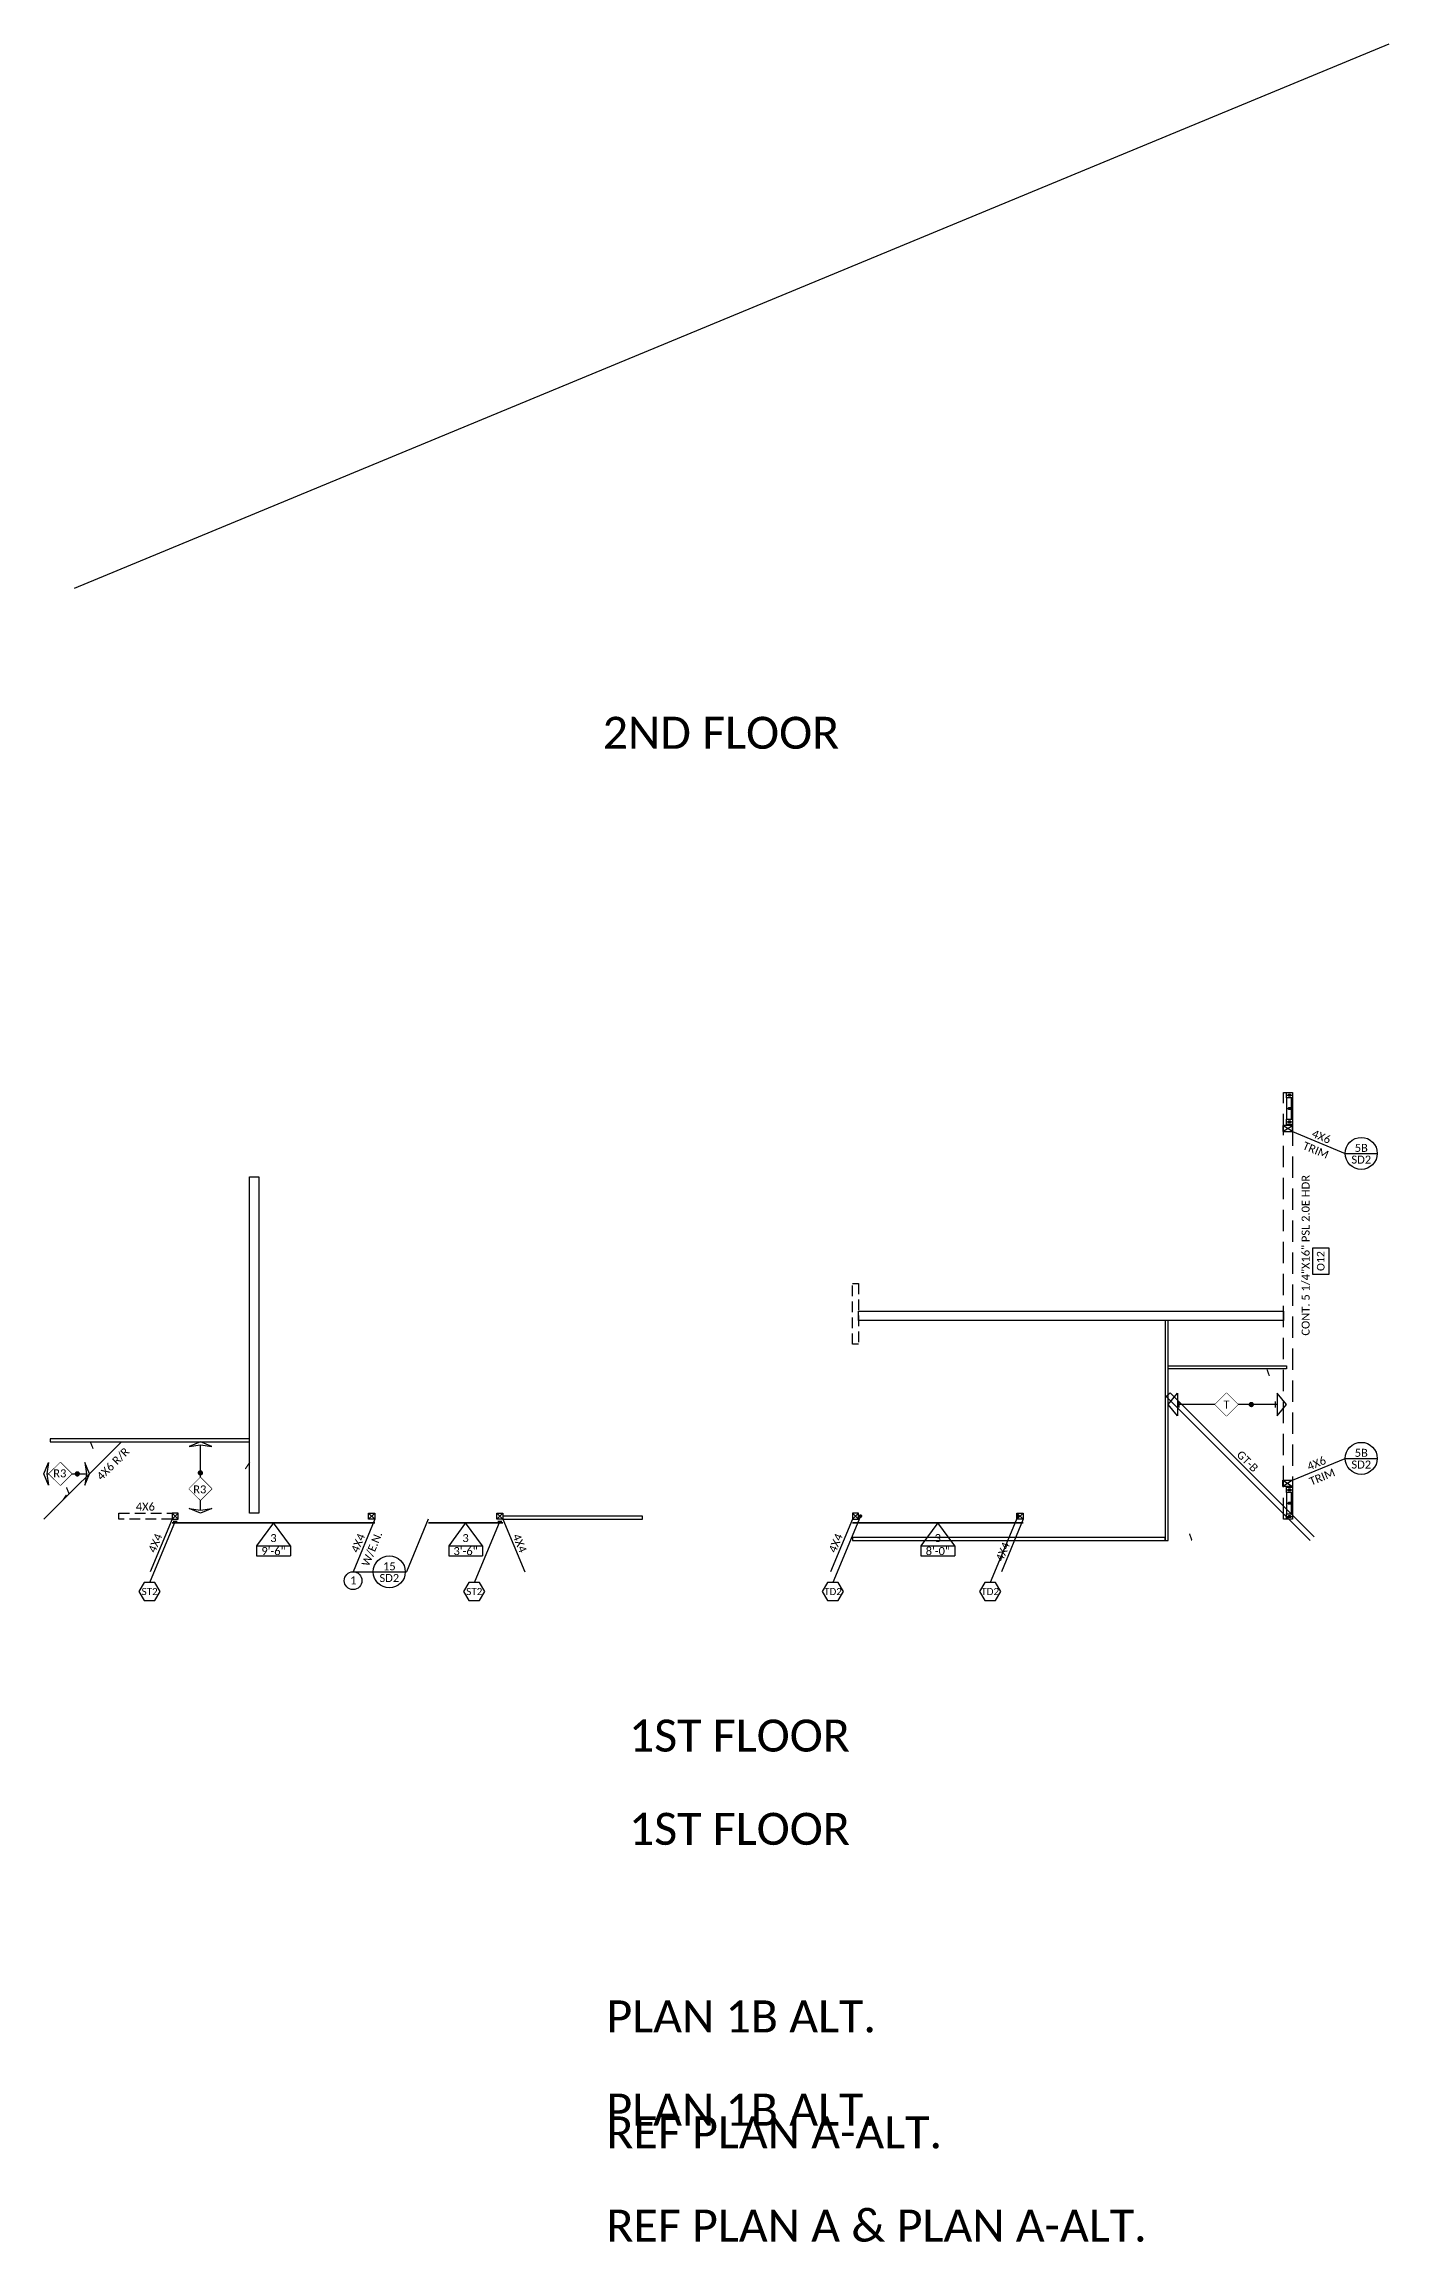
# Model space of a CAD drawing. Header units: inches. Extents: x -4772 to 8114, y -459 to 2752.
# Drawn here: x 5441 to 6197, y 1503 to 2739 of the extents above; entities that cross this region are included whole.
import ezdxf
from ezdxf.enums import TextEntityAlignment as Align

# ---------------------------------------------------------------- set-up
doc = ezdxf.new("R2010")
doc.units = ezdxf.units.IN
doc.header["$LTSCALE"] = 24
doc.header["$MEASUREMENT"] = 0
doc.set_wipeout_variables(frame=1)
for name, pattern in [('DASHDOT2', [12.7, 6.35, -3.175, 0, -3.175]), ('DASHED', [0.75, 0.5, -0.25]), ('DASHED2', [0.375, 0.25, -0.125])]:
    doc.linetypes.add(name, pattern=pattern)
for name, color, linetype in [('FNDN_TEXT', 2, 'Continuous'), ('FRAME_BEAM', 5, 'Continuous'), ('FRAME_DROP', 5, 'DASHED'), ('FRAME_HDR', 70, 'Continuous'), ('FRAME_POST', 4, 'Continuous'), ('FRAME_SWALL', 3, 'SWALL'), ('FRAME_SWTXT', 2, 'Continuous'), ('FRAME_TEXT', 2, 'Continuous')]:
    doc.layers.add(name, color=color, linetype=linetype)
doc.styles.add('ARC-TEXT', font='CALIBRI.TTF', dxfattribs={"height": 4.5})
doc.linetypes.add('SWALL', pattern='A,0.25,0.25,["//",ARC-TEXT,S=0.015,R=0,X=0.01,Y=0.01],0.25', length=0.75)

# ---------------------------------------------------------------- blocks, each defined once
blk = doc.blocks.new('*U218')
at = {"color": 1}
blk.add_lwpolyline([(2.3, 3.4, 0.687, 0.687, 0), (0, 0, 0, 0, 0), (105.2, 21.4, 0.687, 0.687, 0), (102.9, 18, 0.687, 0.687, 0)], format="xyseb", dxfattribs=at)
blk = doc.blocks.new('*U135')
at = {"color": 1}
blk.add_lwpolyline([(-1.4, 3.9, 0.688, 0.688, 0), (0, 0, 0, 0, 0), (42.1, 96.5, 0.688, 0.688, 0), (43.5, 92.6, 0.688, 0.688, 0)], format="xyseb", dxfattribs=at)
blk = doc.blocks.new('*U136')
for p, q in [((6.1, -1.7), (6.1, 1.7)), ((60.4, -1.7), (60.4, 1.7)), ((61.3, 0), (5.2, 0))]:
    blk.add_line(p, q)
for points in [[(5.2, -6.4), (0, 0), (5.2, 6.4)], [(26.4, 0), (32.8, -6.4), (39.2, 0), (32.8, 6.4)], [(61.3, -6.4), (66.5, 0), (61.3, 6.4)]]:
    blk.add_lwpolyline(points, close=True)
at = {"style": 'ARC-TEXT', "width": 1.00018}
blk.add_attdef('FRM', text='', height=4.5, dxfattribs=at).set_placement((32.8, 0), align=Align.MIDDLE_CENTER)
blk.add_wipeout([(39.2, 0), (32.8, 6.4), (26.4, 0), (32.8, -6.4)])
at = {"color": 1, "const_width": 1.5}
blk.add_lwpolyline([(47.5, 0, 1), (46, 0, 1)], format="xyb", close=True, dxfattribs=at)
blk = doc.blocks.new('TEC_BM')
blk.add_lwpolyline([(-7.5, 4.5), (7.5, 4.5), (7.5, -4.5), (-7.5, -4.5), (-7.5, 4.5)])
at = {"style": 'ARC-TEXT', "width": 1.00018}
blk.add_attdef('BM', text='', height=4.27, dxfattribs=at).set_placement((0, 0), align=Align.MIDDLE_CENTER)
blk = doc.blocks.new('*U185')
for p, q in [((0, 5.5), (0, 0)), ((3.5, 5.5), (0, 5.5)), ((0, 0), (3.5, 0)), ((3.5, 0), (3.5, 5.5))]:
    blk.add_line(p, q)
at = {"color": 1}
for p, q in [((0, 5.5), (3.5, 0)), ((0, 0), (3.5, 5.5))]:
    blk.add_line(p, q, dxfattribs=at)
blk = doc.blocks.new('TEC_DET')
blk.add_line((-9, 0), (9, 0))
blk.add_circle((0, 0), 9)
at = {"style": 'ARC-TEXT'}
for tag, p in [('NUM', (0, 3.1)), ('SHT', (0, -3.5))]:
    blk.add_attdef(tag, text='', height=4.5, dxfattribs=at).set_placement(p, align=Align.MIDDLE_CENTER)
blk = doc.blocks.new('*U186')
for p, q in [((-3.5, 0), (-3.5, 5.5)), ((-3.5, 5.5), (0, 5.5)), ((0, 0), (-3.5, 0)), ((0, 5.5), (0, 0))]:
    blk.add_line(p, q)
at = {"color": 1}
for p, q in [((0, 5.5), (-3.5, 0)), ((0, 0), (-3.5, 5.5))]:
    blk.add_line(p, q, dxfattribs=at)
blk = doc.blocks.new('*U208')
for p, q in [((0, 3.5), (0, 0)), ((3.5, 3.5), (0, 3.5)), ((0, 0), (3.5, 0)), ((3.5, 0), (3.5, 3.5))]:
    blk.add_line(p, q)
at = {"color": 1}
for p, q in [((0, 3.5), (3.5, 0)), ((0, 0), (3.5, 3.5))]:
    blk.add_line(p, q, dxfattribs=at)
blk = doc.blocks.new('*U207')
for p, q in [((-3.5, 0), (-3.5, 3.5)), ((-3.5, 3.5), (0, 3.5)), ((0, 0), (-3.5, 0)), ((0, 3.5), (0, 0))]:
    blk.add_line(p, q)
at = {"color": 1}
for p, q in [((0, 3.5), (-3.5, 0)), ((0, 0), (-3.5, 3.5))]:
    blk.add_line(p, q, dxfattribs=at)
blk = doc.blocks.new('*U115')
for p, q in [((13, 9.5), (18.6, 9.5)), ((18.6, -9.5), (18.6, 9.5)), ((13, -9.5), (18.6, -9.5))]:
    blk.add_line(p, q)
at = {"flags": 128}
blk.add_lwpolyline([(13, -9.5), (13, 9.5), (0, 0)], close=True, dxfattribs=at)
at = {"style": 'ARC-TEXT'}
for tag, p in [('NUM', (8.6, 0)), ('LENGTH', (15.9, 0)), ('REF', (21.8, 0))]:
    blk.add_attdef(tag, text='', height=4.5, rotation=90, dxfattribs=at).set_placement(p, align=Align.MIDDLE_CENTER)
blk = doc.blocks.new('*U203')
for p, q in [((0, 3.5), (0, 0)), ((3.5, 3.5), (0, 3.5)), ((0, 0), (3.5, 0)), ((3.5, 0), (3.5, 3.5))]:
    blk.add_line(p, q)
at = {"color": 1}
for p, q in [((0, 3.5), (3.5, 0)), ((0, 0), (3.5, 3.5))]:
    blk.add_line(p, q, dxfattribs=at)
blk = doc.blocks.new('*U124')
for p, q in [((0, -1.2), (0, 1.2)), ((0, 0), (34.7, -14.4))]:
    blk.add_line(p, q)
blk = doc.blocks.new('TEC_HD_F')
blk.add_lwpolyline([(-3, -5), (3, -5), (6, 0), (3, 5), (-3, 5), (-6, 0), (-3, -5)])
at = {"style": 'ARC-TEXT'}
blk.add_attdef('HD', text='', height=4, dxfattribs=at).set_placement((0, 0), align=Align.MIDDLE_CENTER)
blk = doc.blocks.new('*U204')
for p, q in [((-3.5, 0), (-3.5, 3.5)), ((-3.5, 3.5), (0, 3.5)), ((0, 0), (-3.5, 0)), ((0, 3.5), (0, 0))]:
    blk.add_line(p, q)
at = {"color": 1}
for p, q in [((0, 3.5), (-3.5, 0)), ((0, 0), (-3.5, 3.5))]:
    blk.add_line(p, q, dxfattribs=at)
blk = doc.blocks.new('*U123')
for p, q in [((-3.5, 0), (-3.5, 3.5)), ((-3.5, 3.5), (0, 3.5)), ((0, 0), (-3.5, 0)), ((0, 3.5), (0, 0))]:
    blk.add_line(p, q)
at = {"color": 1}
for p, q in [((0, 3.5), (-3.5, 0)), ((0, 0), (-3.5, 3.5))]:
    blk.add_line(p, q, dxfattribs=at)
blk = doc.blocks.new('TEC_KNOTE')
blk.add_circle((0, 0), 5)
at = {"style": 'ARC-TEXT', "width": 1.00018}
blk.add_attdef('NOTE', text='', height=4.5, dxfattribs=at).set_placement((0.1, 0.2), align=Align.MIDDLE_CENTER)
blk = doc.blocks.new('*U216')
blk.add_line((38.4, 0), (1.6, 0))
for points in [[(2.6, 6.4), (2.6, 6.4), (0, 0), (2.6, -6.4), (2.6, -6.4), (1.6, 0), (2.6, 6.4)], [(20, 0), (26.4, -6.4), (32.7, 0), (26.4, 6.4)]]:
    blk.add_lwpolyline(points, close=True)
at = {"style": 'ARC-TEXT', "width": 1.00018}
blk.add_attdef('FRM', text='', height=4.5, rotation=180, dxfattribs=at).set_placement((26.7, -0.3), align=Align.MIDDLE_CENTER)
blk.add_wipeout([(32.7, 0), (26.4, 6.4), (20, 0), (26.4, -6.4)])
at = {"color": 1, "const_width": 1.5}
blk.add_lwpolyline([(18.2, 0, 1), (16.7, 0, 1)], format="xyb", close=True, dxfattribs=at)
blk.add_lwpolyline([(37.4, 6.4), (37.4, 6.4), (40, 0), (37.4, -6.4), (37.4, -6.4), (38.4, 0), (37.4, 6.4)], close=True)
blk = doc.blocks.new('*U219')
blk.add_line((23.9, 0), (1.6, 0))
for points in [[(2.6, 6.4), (2.6, 6.4), (0, 0), (2.6, -6.4), (2.6, -6.4), (1.6, 0), (2.6, 6.4)], [(9.9, 0), (16.3, -6.4), (22.7, 0), (16.3, 6.4)]]:
    blk.add_lwpolyline(points, close=True)
at = {"style": 'ARC-TEXT', "width": 1.00018}
blk.add_attdef('FRM', text='', height=4.5, rotation=180, dxfattribs=at).set_placement((16.6, -0.3), align=Align.MIDDLE_CENTER)
blk.add_wipeout([(22.7, 0), (16.3, 6.4), (9.9, 0), (16.3, -6.4)])
at = {"color": 1, "const_width": 1.5}
blk.add_lwpolyline([(7.5, 0, 1), (6, 0, 1)], format="xyb", close=True, dxfattribs=at)
blk.add_lwpolyline([(22.9, 6.4), (22.9, 6.4), (25.5, 0), (22.9, -6.4), (22.9, -6.4), (23.9, 0), (22.9, 6.4)], close=True)
blk = doc.blocks.new('*U220')
at = {"color": 1}
blk.add_lwpolyline([(-1.5, 3.8, 0.688, 0.688, 0), (0, 0, 0, 0, 0), (11.9, 29.4, 0.688, 0.688, 0), (13.5, 25.5, 0.688, 0.688, 0)], format="xyseb", dxfattribs=at)
blk = doc.blocks.new('CORE_HD_F')
blk.add_lwpolyline([(-3, -5), (3, -5), (6, 0), (3, 5), (-3, 5), (-6, 0), (-3, -5)])
at = {"style": 'ARC-TEXT'}
blk.add_attdef('HD', text='', height=4, dxfattribs=at).set_placement((0, 0), align=Align.MIDDLE_CENTER)
blk = doc.blocks.new('CORE_HDTAG')
blk.add_line((0, 0), (40.5, 0))
at = {"const_width": 1}
blk.add_lwpolyline([(-0.5, 0, 1), (0.5, 0, 1)], format="xyb", close=True, dxfattribs=at)
blk = doc.blocks.new('*U132')
at = {"color": 3, "linetype": 'Continuous'}
for p, q in [((0, -3.5), (0, 0)), ((0, 0), (3, 0)), ((3, 0), (15, 0)), ((15, 0), (18, 0)), ((18, 0), (18, -3.5)), ((3, -3.5), (0, -3.5)), ((3, -0.8), (15, -0.8)), ((3, -3.5), (15, -3.5)), ((18, -3.5), (15, -3.5))]:
    blk.add_line(p, q, dxfattribs=at)
at = {"color": 3, "linetype": 'DASHED2', "ltscale": 3}
for p, q in [((3, 0), (3, -3.5)), ((15, -3.5), (15, 0))]:
    blk.add_line(p, q, dxfattribs=at)
at = {"color": 1, "linetype": 'DASHDOT2'}
for p, q in [((1.2, -1.7), (0.7, -1.7)), ((1.6, -1.7), (1.4, -1.7)), ((1.5, -1.4), (1.5, -0.4)), ((1.5, -1.9), (1.5, -1.6)), ((1.5, -3), (1.5, -2)), ((2.3, -1.7), (1.8, -1.7)), ((8.7, -1.7), (8.2, -1.7)), ((9.1, -1.7), (8.9, -1.7)), ((9, -1.4), (9, -0.4)), ((9, -1.9), (9, -1.6)), ((9, -3), (9, -2)), ((9.8, -1.7), (9.3, -1.7)), ((16.2, -1.7), (15.7, -1.7)), ((16.6, -1.7), (16.4, -1.7)), ((16.5, -1.4), (16.5, -0.4)), ((16.5, -1.9), (16.5, -1.6)), ((16.5, -3), (16.5, -2)), ((17.3, -1.7), (16.8, -1.7))]:
    blk.add_line(p, q, dxfattribs=at)
at = {"color": 1}
for p, q in [((1.1, -1.3), (1.1, -2.3)), ((1.9, -2.3), (1.9, -1.3)), ((8.6, -1.3), (8.6, -2.3)), ((9.4, -2.3), (9.4, -1.3)), ((16.1, -1.3), (16.1, -2.3)), ((16.9, -2.3), (16.9, -1.3))]:
    blk.add_line(p, q, dxfattribs=at)
for centre, start, end in [((1.5, -1.3), 0, 180), ((1.5, -2.3), 180, 0), ((9, -1.3), 0, 180), ((9, -2.3), 180, 0), ((16.5, -1.3), 0, 180), ((16.5, -2.3), 180, 0)]:
    blk.add_arc(centre, 0.383, start, end, dxfattribs=at)

msp = doc.modelspace()

# ---------------------------------------------------------------- linework, layer by layer
at = {"layer": 'FRAME_BEAM'}
for points in [[(5556.60746, 1912.81243), (5556.60746, 2101.81243), (5561.85746, 2101.81243), (5561.85746, 1912.81243), (5556.60746, 1912.81243)], [(5899.10746, 2026.31243), (6137.98246, 2026.31243), (6137.98246, 2021.06243), (5899.10746, 2021.06243), (5899.10746, 2026.31243)]]:
    msp.add_lwpolyline(points, dxfattribs=at)
at = {"layer": 'FRAME_DROP', "linetype": 'DASHED2'}
msp.add_lwpolyline([(5899.10746, 2041.81243), (5899.10746, 2007.81243), (5895.60746, 2007.81243), (5895.60746, 2041.81243), (5899.10746, 2041.81243)], dxfattribs=at)
at = {"layer": 'FRAME_HDR'}
for points in [[(6139.60746, 1993.81243), (6073.10746, 1993.81243), (6073.10746, 1995.56243), (6139.60746, 1995.56243), (6139.60746, 1993.81243)], [(6152.98614, 1897.31243), (6072.0468, 1978.25177), (6074.16812, 1980.37309)], [(6074.16812, 1980.37309), (6155.10746, 1899.43375)], [(5444.60746, 1952.81243), (5556.60746, 1952.81243), (5556.60746, 1954.56243), (5444.60746, 1954.56243), (5444.60746, 1952.81243)], [(5699.12218, 1909.31243), (5777.60746, 1909.31243), (5777.60746, 1911.06243), (5699.12218, 1911.06243), (5699.12218, 1909.31243)], [(5895.60746, 1897.31243), (6071.35746, 1897.31243), (6071.35746, 1899.06243), (5895.60746, 1899.06243), (5895.60746, 1897.31243)]]:
    msp.add_lwpolyline(points, dxfattribs=at)
at = {"layer": 'FRAME_HDR', "linetype": 'DASHED2'}
msp.add_lwpolyline([(5483.10746, 1912.81243), (5513.10746, 1912.81243), (5513.10746, 1909.31243), (5483.10746, 1909.31243), (5483.10746, 1912.81243)], dxfattribs=at)
at = {"layer": 'FRAME_SWALL', "linetype": 'DASHED2', "const_width": 1}
for points in [[(5513.10746, 1907.31243), (5627.12218, 1907.31243)], [(5657.12218, 1907.31243), (5699.12218, 1907.31243)], [(5895.60746, 1907.31243), (5991.60746, 1907.31243)]]:
    msp.add_lwpolyline(points, dxfattribs=at)
at = {"layer": 'FRAME_TEXT'}
for p, q in [((5458.26086, 2432.89223), (6197.27978, 2739.00389)), ((6143.10746, 2127.31243), (6172.6716, 2115.06656)), ((6143.10746, 1931.31243), (6172.6716, 1943.5583)), ((5513.10746, 1909.31243), (5500.86159, 1879.74829)), ((5627.12218, 1909.31243), (5614.87631, 1879.74829)), ((5657.12218, 1909.31243), (5644.87631, 1879.74829)), ((5699.12218, 1909.31243), (5711.36805, 1879.74829)), ((5895.60746, 1909.31243), (5883.36159, 1879.74829)), ((5895.60746, 1912.81243), (5895.60746, 1909.31243)), ((5991.60746, 1909.31243), (5979.36159, 1879.74829)), ((5614.87631, 1879.74829), (5644.87631, 1879.74829))]:
    msp.add_line(p, q, dxfattribs=at)

# ---------------------------------------------------------------- block references
at = {"layer": 'FNDN_TEXT'}
for name, p, rotation in [('*U124', (5514.85746, 1908.31243), 270.0000000000003), ('*U124', (5697.37218, 1908.31243), 270.0000000000021), ('CORE_HDTAG', (5900.17023, 1911.06243), 247.5000000000001), ('CORE_HDTAG', (5988.5694, 1911.06243), 247.5000000000001)]:
    msp.add_blockref(name, p, dxfattribs=dict(at, rotation=rotation))
for name, p, values in [('TEC_HD_F', (5500.49787, 1868.64531), {'HD': 'ST2'}), ('TEC_HD_F', (5683.01259, 1868.64531), {'HD': 'ST2'}), ('CORE_HD_F', (5884.67155, 1868.64531), {'HD': 'TD2'}), ('CORE_HD_F', (5973.07072, 1868.64531), {'HD': 'TD2'})]:
    msp.add_blockref(name, p, dxfattribs=at).add_auto_attribs(values)
at = {"layer": 'FRAME_POST'}
for name, p, rotation in [('*U185', (6143.10746, 2127.31243), 90), ('*U186', (6143.10746, 1931.31243), 89.99999999998515), ('*U123', (5627.12218, 1909.31243), 359.9999999963471)]:
    msp.add_blockref(name, p, dxfattribs=dict(at, rotation=rotation))
for name, p in [('*U203', (5513.10746, 1909.31243)), ('*U204', (5699.12218, 1909.31243)), ('*U208', (5895.60746, 1909.31243)), ('*U207', (5991.60746, 1909.31243))]:
    msp.add_blockref(name, p, dxfattribs=at)
at = {"layer": 'FRAME_SWALL', "rotation": 270}
for p in [(6143.10746, 2149.31243), (6143.10746, 1927.31243)]:
    msp.add_blockref('*U132', p, dxfattribs=at)
at = {"layer": 'FRAME_SWTXT'}
for p, rotation, values in [((5570.11482, 1907.31243), 270, {'NUM': '3', 'LENGTH': '9\'-6"'}), ((5678.12218, 1907.31243), 270.0000000000019, {'NUM': '3', 'LENGTH': '3\'-6"'}), ((5943.60746, 1907.31243), 270, {'NUM': '3', 'LENGTH': '8\'-0"'})]:
    msp.add_blockref('*U115', p, dxfattribs=dict(at, rotation=rotation)).add_auto_attribs(values)
at = {"layer": 'FRAME_TEXT'}
for name, p, values in [('TEC_DET', (6181.6716, 2115.06656), {'NUM': '5B', 'SHT': 'SD2'}), ('TEC_DET', (6181.6716, 1943.5583), {'NUM': '5B', 'SHT': 'SD2'}), ('TEC_KNOTE', (5614.87631, 1874.74829), {'NOTE': '1'}), ('TEC_DET', (5635.2537, 1879.74829), {'NUM': '15', 'SHT': 'SD2'})]:
    msp.add_blockref(name, p, dxfattribs=at).add_auto_attribs(values)
at = {"layer": 'FRAME_TEXT', "rotation": 90}
msp.add_blockref('TEC_BM', (6158.87011, 2054.49992), dxfattribs=at).add_auto_attribs({'BM': 'O12'})
at = {"layer": 'FRAME_TEXT'}
for name, p in [('*U135', (6086.49897, 1897.31243)), ('*U218', (5451.38582, 1919.59079))]:
    msp.add_blockref(name, p, dxfattribs=at)

# ---------------------------------------------------------------- texts
at = {"layer": 'FNDN_TEXT', "style": 'ARC-TEXT'}
for s, p in [('1ST FLOOR', (5769.97857, 1726.19086)), ('PLAN 1B ALT.', (5757.28663, 1568.26286)), ('REF PLAN A & PLAN A-ALT.', (5757.28663, 1503.02648))]:
    msp.add_text(s, height=18, dxfattribs=at).set_placement(p)
at = {"layer": 'FRAME_TEXT', "style": 'ARC-TEXT'}
for s, p in [('2ND FLOOR', (5755.19978, 2342.60796)), ('1ST FLOOR', (5769.97857, 1778.62925)), ('PLAN 1B ALT.', (5757.28663, 1620.70125)), ('REF PLAN A-ALT.', (5757.28663, 1555.46486))]:
    msp.add_text(s, height=18, dxfattribs=at).set_placement(p)
for s, rotation, p in [('4X6', 337.5, (6157.88953, 2121.1895)), ('TRIM', 337.5, (6154.73239, 2113.56749)), ('CONT. 5 1/4"X16" PSL 2.0E HDR', 90, (6153.98697, 2057.75283)), ('GT-B', 315, (6115.16812, 1939.37309)), ('4X6', 22.5, (6157.88953, 1937.43537)), ('TRIM', 22.5, (6161.04667, 1929.81336)), ('4X6', 360, (5498.10746, 1912.81243)), ('4X4', 67.5, (5506.98452, 1894.53036)), ('4X4', 67.5, (5620.99924, 1894.53036)), ('W/E.N.', 67.5, (5628.81601, 1891.29255)), ('4X4', 292.5, (5705.25968, 1894.49518)), ('4X4', 67.5, (5889.48452, 1894.53036)), ('4X4', 67.5, (5983.44865, 1889.61531))]:
    msp.add_text(s, height=4.5, rotation=rotation, dxfattribs=at).set_placement(p, align=Align.BOTTOM_CENTER)

# ---------------------------------------------------------------- next in the draw order: block references
at = {"layer": 'FRAME_TEXT'}
msp.add_blockref('*U136', (6073.10746, 1973.822), dxfattribs=at).add_auto_attribs({'FRM': 'T'})
at = {"layer": 'FRAME_TEXT', "rotation": 179.9999999963484}
msp.add_blockref('*U219', (5466.60746, 1934.81243), dxfattribs=at).add_auto_attribs({'FRM': 'R3'})
at = {"layer": 'FRAME_TEXT'}
ref = msp.add_blockref('*U216', (5529.0413, 1952.81243), dxfattribs=dict(at, rotation=269.9999999963484))
ref.add_attrib('FRM', 'R3', dxfattribs={"layer": '0', "height": 4.5, "style": 'ARC-TEXT', "width": 1.00018}).set_placement((5528.69339, 1926.10056), align=Align.MIDDLE_CENTER)

# ---------------------------------------------------------------- next in the draw order: linework, layer by layer
at = {"layer": 'FRAME_DROP'}
msp.add_lwpolyline([(6143.10746, 2149.31243), (6143.10746, 1909.31243), (6137.98246, 1909.31243), (6137.98246, 2149.31243), (6143.10746, 2149.31243)], dxfattribs=at)
at = {"layer": 'FRAME_HDR'}
msp.add_line((5441.10746, 1909.31243), (5484.60746, 1952.81243), dxfattribs=at)
msp.add_lwpolyline([(6073.10746, 1897.31243), (6073.10746, 2021.06243), (6071.35746, 2021.06243), (6071.35746, 1897.31243), (6073.10746, 1897.31243)], dxfattribs=at)

# ---------------------------------------------------------------- next in the draw order: block references
at = {"layer": 'FRAME_TEXT'}
msp.add_blockref('*U220', (5455.25231, 1923.45729), dxfattribs=at)

# ---------------------------------------------------------------- next in the draw order: texts
at = {"layer": 'FRAME_TEXT', "style": 'ARC-TEXT'}
msp.add_text('4X6 R/R', height=4.5, rotation=45, dxfattribs=at).set_placement((5482.40151, 1937.91449), align=Align.BOTTOM_CENTER)

doc.saveas('drawing.dxf')
